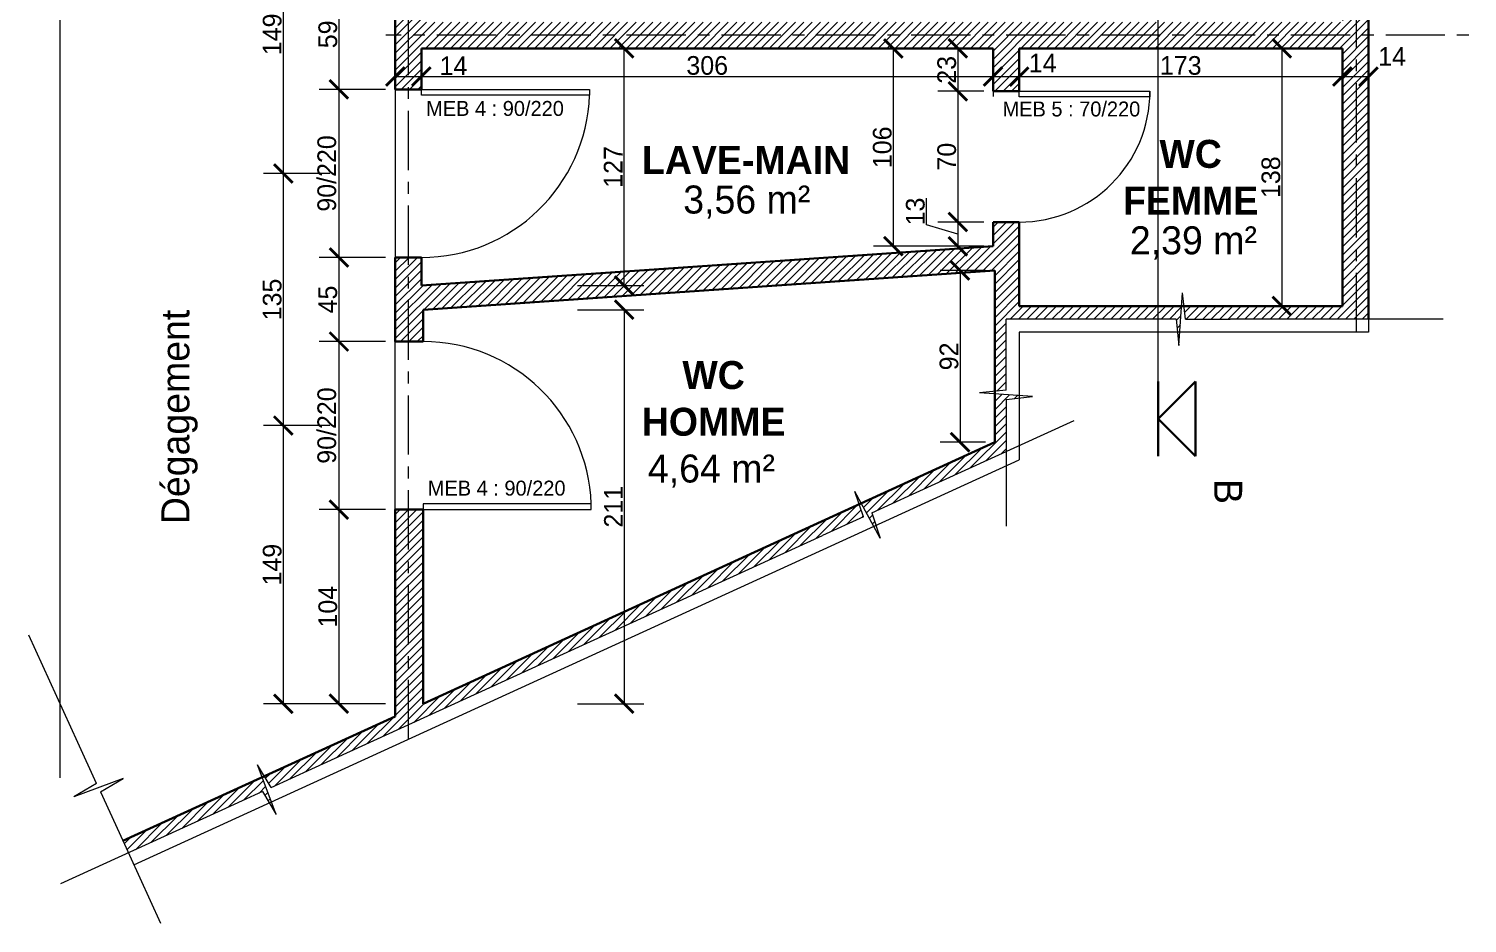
# Model space of a CAD drawing. Header units: centimetres. Extents: x -15293 to 11572, y -4790 to 2619.
# Drawn here: x -1709 to -939, y -4790 to -4311 of the extents above; entities that cross this region are included whole.
import ezdxf

# ---------------------------------------------------------------- set-up
doc = ezdxf.new("R2010")
doc.units = ezdxf.units.CM
doc.linetypes.add('Axe', pattern=[1093.611073, 529.166651, -211.666656, 141.111112, -211.666656])
doc.linetypes.add('CENTER', pattern=[50.8, 31.75, -6.35, 6.35, -6.35])
doc.layers.get('0').update_dxf_attribs({"lineweight": 0})
for name, color, linetype in [('Ligne de Coupe', 4, 'Continuous'), ('TSJ_COTATION', 144, 'Continuous'), ('TSJ_TEXTE', 6, 'Continuous')]:
    doc.layers.add(name, color=color, linetype=linetype)
for name, color, linetype, lineweight, true_color in [('Partie Non étudiée', 7, 'Continuous', 0, 0xa8a8a8), ('TSJ_AXE', 7, 'CENTER', 0, 0xb80000), ('TSJ_HACHURE', 7, 'Axe', 0, 0x969696)]:
    doc.layers.add(name, color=color, linetype=linetype, lineweight=lineweight, true_color=true_color)
for name, color, linetype, lineweight in [('Symbole de rupture', 6, 'Continuous', 0), ('TSJ_MENUISERIE', 150, 'Continuous', 15), ('TSJ_MUR', 1, 'Continuous', 30), ('TSJ_VUE', 5, 'Continuous', 13)]:
    doc.layers.add(name, color=color, linetype=linetype, lineweight=lineweight)
doc.styles.get("Standard").update_dxf_attribs({"font": 'GOTHIC.TTF'})
doc.dimstyles.new('ISO-25', dxfattribs={"dimtxt": 10, "dimasz": 10, "dimexe": 10.625, "dimexo": 5, "dimtad": 1, "dimtxsty": 'Standard', "dimblk": 'ARCHTICK', "dimcen": 8, "dimadec": 0, "dimazin": 0, "dimtfac": 1, "dimtmove": 0, "dimatfit": 3, "dimldrblk": 'ARCHTICK', "dimfxl": 25, "dimfxlon": 1, "dimlwd": 9, "dimlwe": 9, "dimarcsym": 0})

# ---------------------------------------------------------------- blocks, each defined once
blk = doc.blocks.new('Marque de rupture')
at = {"layer": 'Symbole de rupture', "lineweight": 20}
for p, q in [((0, -3.57), (0, 20.43)), ((0, -3.57), (-14.14, -5.07)), ((14.14, -7.07), (-14.14, -5.07)), ((0, -8.57), (14.14, -7.07)), ((0, -8.57), (0, -32.57))]:
    blk.add_line(p, q, dxfattribs=at)
blk = doc.blocks.new('_ArchTick')
at = {"color": 0, "linetype": 'ByBlock', "const_width": 0.15}
blk.add_lwpolyline([(-0.5, -0.5), (0.5, 0.5)], dxfattribs=at)
blk = doc.blocks.new('*D192')
at = {"layer": 'Defpoints', "color": 0, "transparency": 16777216}
for p in [(-1005.84, -4321.22), (-1038.18, -4459.22), (-1005.84, -4459.22)]:
    blk.add_point(p, dxfattribs=at)
at = {"layer": 'TSJ_COTATION', "color": 0, "lineweight": 9, "transparency": 16777216}
for p, q in [((-1013.18, -4321.22), (-1048.8, -4321.22)), ((-1038.18, -4321.22), (-1038.18, -4459.22)), ((-1013.18, -4459.22), (-1048.8, -4459.22))]:
    blk.add_line(p, q, dxfattribs=at)
at = {"layer": 'TSJ_COTATION', "color": 0, "lineweight": 9, "transparency": 16777216, "xscale": 10, "yscale": 10, "zscale": 10}
for p, rotation in [((-1038.18, -4321.22), 90), ((-1038.18, -4459.22), 270)]:
    blk.add_blockref('_ArchTick', p, dxfattribs=dict(at, rotation=rotation))
at = {"layer": 'TSJ_COTATION', "color": 0, "transparency": 16777216, "insert": (-1044.05, -4390.22), "char_height": 10, "attachment_point": 5, "rotation": 90}
blk.add_mtext('138', dxfattribs=at)
blk = doc.blocks.new('*D213')
at = {"layer": 'Defpoints', "color": 0, "transparency": 16777216}
for p in [(-1498.84, -4336.31), (-1512.84, -4343.22), (-1498.84, -4343.22)]:
    blk.add_point(p, dxfattribs=at)
at = {"layer": 'TSJ_COTATION', "color": 0, "lineweight": 9, "transparency": 16777216}
for p, q in [((-1512.84, -4338.22), (-1512.84, -4325.68)), ((-1498.84, -4338.22), (-1498.84, -4325.68)), ((-1512.84, -4336.31), (-1498.84, -4336.31)), ((-1498.84, -4336.31), (-1474.51, -4336.31))]:
    blk.add_line(p, q, dxfattribs=at)
at = {"layer": 'TSJ_COTATION', "color": 0, "lineweight": 9, "transparency": 16777216, "xscale": 10, "yscale": 10, "zscale": 10, "rotation": 180}
blk.add_blockref('_ArchTick', (-1512.84, -4336.31), dxfattribs=at)
at = {"layer": 'TSJ_COTATION', "color": 0, "lineweight": 9, "transparency": 16777216, "xscale": 10, "yscale": 10, "zscale": 10}
blk.add_blockref('_ArchTick', (-1498.84, -4336.31), dxfattribs=at)
at = {"layer": 'TSJ_COTATION', "color": 0, "transparency": 16777216, "insert": (-1481.67, -4330.56), "char_height": 10, "attachment_point": 5}
blk.add_mtext('14', dxfattribs=at)
blk = doc.blocks.new('*D214')
at = {"layer": 'Defpoints', "color": 0, "transparency": 16777216}
for p in [(-1192.84, -4321.22), (-1192.84, -4336.31), (-1498.84, -4343.22)]:
    blk.add_point(p, dxfattribs=at)
at = {"layer": 'TSJ_COTATION', "color": 0, "lineweight": 9, "transparency": 16777216}
for p, q in [((-1498.84, -4338.22), (-1498.84, -4325.68)), ((-1192.84, -4326.22), (-1192.84, -4346.93)), ((-1498.84, -4336.31), (-1192.84, -4336.31))]:
    blk.add_line(p, q, dxfattribs=at)
at = {"layer": 'TSJ_COTATION', "color": 0, "lineweight": 9, "transparency": 16777216, "xscale": 10, "yscale": 10, "zscale": 10, "rotation": 180}
blk.add_blockref('_ArchTick', (-1498.84, -4336.31), dxfattribs=at)
at = {"layer": 'TSJ_COTATION', "color": 0, "lineweight": 9, "transparency": 16777216, "xscale": 10, "yscale": 10, "zscale": 10}
blk.add_blockref('_ArchTick', (-1192.84, -4336.31), dxfattribs=at)
at = {"layer": 'TSJ_COTATION', "color": 0, "transparency": 16777216, "insert": (-1345.84, -4330.43), "char_height": 10, "attachment_point": 5}
blk.add_mtext('306', dxfattribs=at)
blk = doc.blocks.new('*D215')
at = {"layer": 'Defpoints', "color": 0, "transparency": 16777216}
for p in [(-1192.84, -4321.22), (-1178.84, -4336.31), (-1178.84, -4344.22)]:
    blk.add_point(p, dxfattribs=at)
at = {"layer": 'TSJ_COTATION', "color": 0, "lineweight": 9, "transparency": 16777216}
for p, q in [((-1192.84, -4326.22), (-1192.84, -4346.93)), ((-1178.84, -4339.22), (-1178.84, -4325.68)), ((-1192.84, -4336.31), (-1178.84, -4336.31))]:
    blk.add_line(p, q, dxfattribs=at)
at = {"layer": 'TSJ_COTATION', "color": 0, "lineweight": 9, "transparency": 16777216, "xscale": 10, "yscale": 10, "zscale": 10, "rotation": 180}
blk.add_blockref('_ArchTick', (-1192.84, -4336.31), dxfattribs=at)
at = {"layer": 'TSJ_COTATION', "color": 0, "lineweight": 9, "transparency": 16777216, "xscale": 10, "yscale": 10, "zscale": 10}
blk.add_blockref('_ArchTick', (-1178.84, -4336.31), dxfattribs=at)
at = {"layer": 'TSJ_COTATION', "color": 0, "transparency": 16777216, "insert": (-1166.26, -4329.1), "char_height": 10, "attachment_point": 5}
blk.add_mtext('14', dxfattribs=at)
blk = doc.blocks.new('*D216')
at = {"layer": 'Defpoints', "color": 0, "transparency": 16777216}
for p in [(-1005.84, -4321.22), (-1005.84, -4336.31), (-1178.84, -4344.22)]:
    blk.add_point(p, dxfattribs=at)
at = {"layer": 'TSJ_COTATION', "color": 0, "lineweight": 9, "transparency": 16777216}
for p, q in [((-1178.84, -4339.22), (-1178.84, -4325.68)), ((-1005.84, -4326.22), (-1005.84, -4346.93)), ((-1178.84, -4336.31), (-1005.84, -4336.31))]:
    blk.add_line(p, q, dxfattribs=at)
at = {"layer": 'TSJ_COTATION', "color": 0, "lineweight": 9, "transparency": 16777216, "xscale": 10, "yscale": 10, "zscale": 10, "rotation": 180}
blk.add_blockref('_ArchTick', (-1178.84, -4336.31), dxfattribs=at)
at = {"layer": 'TSJ_COTATION', "color": 0, "lineweight": 9, "transparency": 16777216, "xscale": 10, "yscale": 10, "zscale": 10}
blk.add_blockref('_ArchTick', (-1005.84, -4336.31), dxfattribs=at)
at = {"layer": 'TSJ_COTATION', "color": 0, "transparency": 16777216, "insert": (-1092.34, -4330.43), "char_height": 10, "attachment_point": 5}
blk.add_mtext('173', dxfattribs=at)
blk = doc.blocks.new('*D193')
at = {"layer": 'Defpoints', "color": 0, "transparency": 16777216}
for p in [(-1005.84, -4321.22), (-991.84, -4321.22), (-991.84, -4336.31)]:
    blk.add_point(p, dxfattribs=at)
at = {"layer": 'TSJ_COTATION', "color": 0, "lineweight": 9, "transparency": 16777216}
for p, q in [((-1005.84, -4326.22), (-1005.84, -4346.93)), ((-991.84, -4326.22), (-991.84, -4346.93)), ((-1005.84, -4336.31), (-991.84, -4336.31))]:
    blk.add_line(p, q, dxfattribs=at)
at = {"layer": 'TSJ_COTATION', "color": 0, "lineweight": 9, "transparency": 16777216, "xscale": 10, "yscale": 10, "zscale": 10, "rotation": 180}
blk.add_blockref('_ArchTick', (-1005.84, -4336.31), dxfattribs=at)
at = {"layer": 'TSJ_COTATION', "color": 0, "lineweight": 9, "transparency": 16777216, "xscale": 10, "yscale": 10, "zscale": 10}
blk.add_blockref('_ArchTick', (-991.84, -4336.31), dxfattribs=at)
at = {"layer": 'TSJ_COTATION', "color": 0, "transparency": 16777216, "insert": (-979.22, -4325.56), "char_height": 10, "attachment_point": 5}
blk.add_mtext('14', dxfattribs=at)
blk = doc.blocks.new('*D217')
at = {"layer": 'Defpoints', "color": 0, "transparency": 16777216}
for p in [(-1192.84, -4321.22), (-1211.71, -4344.22), (-1192.84, -4344.22)]:
    blk.add_point(p, dxfattribs=at)
at = {"layer": 'TSJ_COTATION', "color": 0, "lineweight": 9, "transparency": 16777216}
for p, q in [((-1197.84, -4321.22), (-1222.33, -4321.22)), ((-1211.71, -4321.22), (-1211.71, -4344.22)), ((-1197.84, -4344.22), (-1222.33, -4344.22))]:
    blk.add_line(p, q, dxfattribs=at)
at = {"layer": 'TSJ_COTATION', "color": 0, "lineweight": 9, "transparency": 16777216, "xscale": 10, "yscale": 10, "zscale": 10}
for p, rotation in [((-1211.71, -4321.22), 90), ((-1211.71, -4344.22), 270)]:
    blk.add_blockref('_ArchTick', p, dxfattribs=dict(at, rotation=rotation))
at = {"layer": 'TSJ_COTATION', "color": 0, "transparency": 16777216, "insert": (-1217.59, -4332.72), "char_height": 10, "attachment_point": 5, "rotation": 90}
blk.add_mtext('23', dxfattribs=at)
blk = doc.blocks.new('*D210')
at = {"layer": 'Defpoints', "color": 0, "transparency": 16777216}
for p in [(-1192.84, -4344.22), (-1211.71, -4414.22), (-1192.84, -4414.22)]:
    blk.add_point(p, dxfattribs=at)
at = {"layer": 'TSJ_COTATION', "color": 0, "lineweight": 9, "transparency": 16777216}
for p, q in [((-1197.84, -4344.22), (-1222.33, -4344.22)), ((-1211.71, -4344.22), (-1211.71, -4414.22)), ((-1197.84, -4414.22), (-1222.33, -4414.22))]:
    blk.add_line(p, q, dxfattribs=at)
at = {"layer": 'TSJ_COTATION', "color": 0, "lineweight": 9, "transparency": 16777216, "xscale": 10, "yscale": 10, "zscale": 10}
for p, rotation in [((-1211.71, -4344.22), 90), ((-1211.71, -4414.22), 270)]:
    blk.add_blockref('_ArchTick', p, dxfattribs=dict(at, rotation=rotation))
at = {"layer": 'TSJ_COTATION', "color": 0, "transparency": 16777216, "insert": (-1217.59, -4379.22), "char_height": 10, "attachment_point": 5, "rotation": 90}
blk.add_mtext('70', dxfattribs=at)
blk = doc.blocks.new('*D211')
at = {"layer": 'Defpoints', "color": 0, "transparency": 16777216}
for p in [(-1192.84, -4414.22), (-1211.71, -4427.22), (-1192.84, -4427.22)]:
    blk.add_point(p, dxfattribs=at)
at = {"layer": 'TSJ_COTATION', "color": 0, "lineweight": 9, "transparency": 16777216}
for p, q in [((-1228.52, -4415.68), (-1228.52, -4401.51)), ((-1211.71, -4420.72), (-1228.52, -4415.68)), ((-1197.84, -4414.22), (-1222.33, -4414.22)), ((-1211.71, -4414.22), (-1211.71, -4427.22)), ((-1197.84, -4427.22), (-1222.33, -4427.22))]:
    blk.add_line(p, q, dxfattribs=at)
at = {"layer": 'TSJ_COTATION', "color": 0, "lineweight": 9, "transparency": 16777216, "xscale": 10, "yscale": 10, "zscale": 10}
for p, rotation in [((-1211.71, -4414.22), 90), ((-1211.71, -4427.22), 270)]:
    blk.add_blockref('_ArchTick', p, dxfattribs=dict(at, rotation=rotation))
at = {"layer": 'TSJ_COTATION', "color": 0, "transparency": 16777216, "insert": (-1234.4, -4408.59), "char_height": 10, "attachment_point": 5, "rotation": 90}
blk.add_mtext('13', dxfattribs=at)
blk = doc.blocks.new('*D212')
at = {"layer": 'Defpoints', "color": 0, "transparency": 16777216}
for p in [(-1191.95, -4440.19), (-1210.5, -4532.19), (-1191.95, -4532.19)]:
    blk.add_point(p, dxfattribs=at)
at = {"layer": 'TSJ_COTATION', "color": 0, "lineweight": 9, "transparency": 16777216}
for p, q in [((-1196.95, -4440.19), (-1221.12, -4440.19)), ((-1210.5, -4440.19), (-1210.5, -4532.19)), ((-1196.95, -4532.19), (-1221.12, -4532.19))]:
    blk.add_line(p, q, dxfattribs=at)
at = {"layer": 'TSJ_COTATION', "color": 0, "lineweight": 9, "transparency": 16777216, "xscale": 10, "yscale": 10, "zscale": 10}
for p, rotation in [((-1210.5, -4440.19), 90), ((-1210.5, -4532.19), 270)]:
    blk.add_blockref('_ArchTick', p, dxfattribs=dict(at, rotation=rotation))
at = {"layer": 'TSJ_COTATION', "color": 0, "transparency": 16777216, "insert": (-1216.37, -4486.19), "char_height": 10, "attachment_point": 5, "rotation": 90}
blk.add_mtext('92', dxfattribs=at)
blk = doc.blocks.new('*D203')
at = {"layer": 'Defpoints', "color": 0, "transparency": 16777216}
for p in [(-1512.84, -4239.22), (-1572.81, -4388.22), (-1512.84, -4388.22)]:
    blk.add_point(p, dxfattribs=at)
at = {"layer": 'TSJ_COTATION', "color": 0, "lineweight": 9, "transparency": 16777216}
for p, q in [((-1547.81, -4239.22), (-1583.44, -4239.22)), ((-1572.81, -4239.22), (-1572.81, -4388.22)), ((-1547.81, -4388.22), (-1583.44, -4388.22))]:
    blk.add_line(p, q, dxfattribs=at)
at = {"layer": 'TSJ_COTATION', "color": 0, "lineweight": 9, "transparency": 16777216, "xscale": 10, "yscale": 10, "zscale": 10}
for p, rotation in [((-1572.81, -4239.22), 90), ((-1572.81, -4388.22), 270)]:
    blk.add_blockref('_ArchTick', p, dxfattribs=dict(at, rotation=rotation))
at = {"layer": 'TSJ_COTATION', "color": 0, "transparency": 16777216, "insert": (-1578.69, -4313.72), "char_height": 10, "attachment_point": 5, "rotation": 90}
blk.add_mtext('149', dxfattribs=at)
blk = doc.blocks.new('*D204')
at = {"layer": 'Defpoints', "color": 0, "transparency": 16777216}
for p in [(-1512.84, -4388.22), (-1572.81, -4523.22), (-1512.84, -4523.22)]:
    blk.add_point(p, dxfattribs=at)
at = {"layer": 'TSJ_COTATION', "color": 0, "lineweight": 9, "transparency": 16777216}
for p, q in [((-1547.81, -4388.22), (-1583.44, -4388.22)), ((-1572.81, -4388.22), (-1572.81, -4523.22)), ((-1547.81, -4523.22), (-1583.44, -4523.22))]:
    blk.add_line(p, q, dxfattribs=at)
at = {"layer": 'TSJ_COTATION', "color": 0, "lineweight": 9, "transparency": 16777216, "xscale": 10, "yscale": 10, "zscale": 10}
for p, rotation in [((-1572.81, -4388.22), 90), ((-1572.81, -4523.22), 270)]:
    blk.add_blockref('_ArchTick', p, dxfattribs=dict(at, rotation=rotation))
at = {"layer": 'TSJ_COTATION', "color": 0, "transparency": 16777216, "insert": (-1578.69, -4455.72), "char_height": 10, "attachment_point": 5, "rotation": 90}
blk.add_mtext('135', dxfattribs=at)
blk = doc.blocks.new('*D205')
at = {"layer": 'Defpoints', "color": 0, "transparency": 16777216}
for p in [(-1512.84, -4523.22), (-1572.81, -4672.22), (-1512.84, -4672.22)]:
    blk.add_point(p, dxfattribs=at)
at = {"layer": 'TSJ_COTATION', "color": 0, "lineweight": 9, "transparency": 16777216}
for p, q in [((-1547.81, -4523.22), (-1583.44, -4523.22)), ((-1572.81, -4523.22), (-1572.81, -4672.22)), ((-1547.81, -4672.22), (-1583.44, -4672.22))]:
    blk.add_line(p, q, dxfattribs=at)
at = {"layer": 'TSJ_COTATION', "color": 0, "lineweight": 9, "transparency": 16777216, "xscale": 10, "yscale": 10, "zscale": 10}
for p, rotation in [((-1572.81, -4523.22), 90), ((-1572.81, -4672.22), 270)]:
    blk.add_blockref('_ArchTick', p, dxfattribs=dict(at, rotation=rotation))
at = {"layer": 'TSJ_COTATION', "color": 0, "transparency": 16777216, "insert": (-1578.69, -4597.72), "char_height": 10, "attachment_point": 5, "rotation": 90}
blk.add_mtext('149', dxfattribs=at)
blk = doc.blocks.new('*D208')
at = {"layer": 'Defpoints', "color": 0, "transparency": 16777216}
for p in [(-1512.84, -4284.22), (-1543.03, -4343.22), (-1512.84, -4343.22)]:
    blk.add_point(p, dxfattribs=at)
at = {"layer": 'TSJ_COTATION', "color": 0, "lineweight": 9, "transparency": 16777216}
for p, q in [((-1518.03, -4284.22), (-1553.66, -4284.22)), ((-1543.03, -4284.22), (-1543.03, -4343.22)), ((-1518.03, -4343.22), (-1553.66, -4343.22))]:
    blk.add_line(p, q, dxfattribs=at)
at = {"layer": 'TSJ_COTATION', "color": 0, "lineweight": 9, "transparency": 16777216, "xscale": 10, "yscale": 10, "zscale": 10}
for p, rotation in [((-1543.03, -4284.22), 90), ((-1543.03, -4343.22), 270)]:
    blk.add_blockref('_ArchTick', p, dxfattribs=dict(at, rotation=rotation))
at = {"layer": 'TSJ_COTATION', "color": 0, "transparency": 16777216, "insert": (-1548.91, -4313.72), "char_height": 10, "attachment_point": 5, "rotation": 90}
blk.add_mtext('59', dxfattribs=at)
blk = doc.blocks.new('*D209')
at = {"layer": 'Defpoints', "color": 0, "transparency": 16777216}
for p in [(-1512.84, -4343.22), (-1543.03, -4433.22), (-1512.84, -4433.22)]:
    blk.add_point(p, dxfattribs=at)
at = {"layer": 'TSJ_COTATION', "color": 0, "lineweight": 9, "transparency": 16777216}
for p, q in [((-1518.03, -4343.22), (-1553.66, -4343.22)), ((-1543.03, -4343.22), (-1543.03, -4433.22)), ((-1518.03, -4433.22), (-1553.66, -4433.22))]:
    blk.add_line(p, q, dxfattribs=at)
at = {"layer": 'TSJ_COTATION', "color": 0, "lineweight": 9, "transparency": 16777216, "xscale": 10, "yscale": 10, "zscale": 10}
for p, rotation in [((-1543.03, -4343.22), 90), ((-1543.03, -4433.22), 270)]:
    blk.add_blockref('_ArchTick', p, dxfattribs=dict(at, rotation=rotation))
at = {"layer": 'TSJ_COTATION', "color": 0, "transparency": 16777216, "insert": (-1549.46, -4388.22), "char_height": 10, "attachment_point": 5, "rotation": 90}
blk.add_mtext('90/220', dxfattribs=at)
blk = doc.blocks.new('*D218')
at = {"layer": 'Defpoints', "color": 0, "transparency": 16777216}
for p in [(-1512.84, -4478.22), (-1543.03, -4568.22), (-1512.84, -4568.22)]:
    blk.add_point(p, dxfattribs=at)
at = {"layer": 'TSJ_COTATION', "color": 0, "lineweight": 9, "transparency": 16777216}
for p, q in [((-1518.03, -4478.22), (-1553.66, -4478.22)), ((-1543.03, -4478.22), (-1543.03, -4568.22)), ((-1518.03, -4568.22), (-1553.66, -4568.22))]:
    blk.add_line(p, q, dxfattribs=at)
at = {"layer": 'TSJ_COTATION', "color": 0, "lineweight": 9, "transparency": 16777216, "xscale": 10, "yscale": 10, "zscale": 10}
for p, rotation in [((-1543.03, -4478.22), 90), ((-1543.03, -4568.22), 270)]:
    blk.add_blockref('_ArchTick', p, dxfattribs=dict(at, rotation=rotation))
at = {"layer": 'TSJ_COTATION', "color": 0, "transparency": 16777216, "insert": (-1549.46, -4523.22), "char_height": 10, "attachment_point": 5, "rotation": 90}
blk.add_mtext('90/220', dxfattribs=at)
blk = doc.blocks.new('*D194')
at = {"layer": 'Defpoints', "color": 0, "transparency": 16777216}
for p in [(-1512.84, -4568.22), (-1543.03, -4672.22), (-1512.81, -4672.22)]:
    blk.add_point(p, dxfattribs=at)
at = {"layer": 'TSJ_COTATION', "color": 0, "lineweight": 9, "transparency": 16777216}
for p, q in [((-1518.03, -4568.22), (-1553.66, -4568.22)), ((-1543.03, -4568.22), (-1543.03, -4672.22)), ((-1518.03, -4672.22), (-1553.66, -4672.22))]:
    blk.add_line(p, q, dxfattribs=at)
at = {"layer": 'TSJ_COTATION', "color": 0, "lineweight": 9, "transparency": 16777216, "xscale": 10, "yscale": 10, "zscale": 10}
for p, rotation in [((-1543.03, -4568.22), 90), ((-1543.03, -4672.22), 270)]:
    blk.add_blockref('_ArchTick', p, dxfattribs=dict(at, rotation=rotation))
at = {"layer": 'TSJ_COTATION', "color": 0, "transparency": 16777216, "insert": (-1548.91, -4620.22), "char_height": 10, "attachment_point": 5, "rotation": 90}
blk.add_mtext('104', dxfattribs=at)
blk = doc.blocks.new('*D221')
at = {"layer": 'Defpoints', "color": 0, "transparency": 16777216}
for p in [(-1512.84, -4433.22), (-1543.03, -4478.22), (-1512.84, -4478.22)]:
    blk.add_point(p, dxfattribs=at)
at = {"layer": 'TSJ_COTATION', "color": 0, "lineweight": 9, "transparency": 16777216}
for p, q in [((-1518.03, -4433.22), (-1553.66, -4433.22)), ((-1543.03, -4433.22), (-1543.03, -4478.22)), ((-1518.03, -4478.22), (-1553.66, -4478.22))]:
    blk.add_line(p, q, dxfattribs=at)
at = {"layer": 'TSJ_COTATION', "color": 0, "lineweight": 9, "transparency": 16777216, "xscale": 10, "yscale": 10, "zscale": 10}
for p, rotation in [((-1543.03, -4433.22), 90), ((-1543.03, -4478.22), 270)]:
    blk.add_blockref('_ArchTick', p, dxfattribs=dict(at, rotation=rotation))
at = {"layer": 'TSJ_COTATION', "color": 0, "transparency": 16777216, "insert": (-1548.91, -4455.72), "char_height": 10, "attachment_point": 5, "rotation": 90}
blk.add_mtext('45', dxfattribs=at)
blk = doc.blocks.new('*D329')
at = {"layer": 'Defpoints', "color": 0, "transparency": 16777216}
for p in [(-1497.95, -4461.19), (-1497.95, -4672.19), (-1390.31, -4672.19)]:
    blk.add_point(p, dxfattribs=at)
at = {"layer": 'TSJ_COTATION', "color": 0, "lineweight": 9, "transparency": 16777216}
for p, q in [((-1415.31, -4461.19), (-1379.69, -4461.19)), ((-1390.31, -4461.19), (-1390.31, -4672.19)), ((-1415.31, -4672.19), (-1379.69, -4672.19))]:
    blk.add_line(p, q, dxfattribs=at)
at = {"layer": 'TSJ_COTATION', "color": 0, "lineweight": 9, "transparency": 16777216, "xscale": 10, "yscale": 10, "zscale": 10}
for p, rotation in [((-1390.31, -4461.19), 90), ((-1390.31, -4672.19), 270)]:
    blk.add_blockref('_ArchTick', p, dxfattribs=dict(at, rotation=rotation))
at = {"layer": 'TSJ_COTATION', "color": 0, "transparency": 16777216, "insert": (-1396.06, -4566.69), "char_height": 10, "attachment_point": 5, "rotation": 90}
blk.add_mtext('211', dxfattribs=at)
blk = doc.blocks.new('*D330')
at = {"layer": 'Defpoints', "color": 0, "transparency": 16777216}
for p in [(-1192.84, -4321.22), (-1246.21, -4427.22), (-1192.84, -4427.22)]:
    blk.add_point(p, dxfattribs=at)
at = {"layer": 'TSJ_COTATION', "color": 0, "lineweight": 9, "transparency": 16777216}
for p, q in [((-1221.21, -4321.22), (-1256.84, -4321.22)), ((-1246.21, -4321.22), (-1246.21, -4427.22)), ((-1221.21, -4427.22), (-1256.84, -4427.22))]:
    blk.add_line(p, q, dxfattribs=at)
at = {"layer": 'TSJ_COTATION', "color": 0, "lineweight": 9, "transparency": 16777216, "xscale": 10, "yscale": 10, "zscale": 10}
for p, rotation in [((-1246.21, -4321.22), 90), ((-1246.21, -4427.22), 270)]:
    blk.add_blockref('_ArchTick', p, dxfattribs=dict(at, rotation=rotation))
at = {"layer": 'TSJ_COTATION', "color": 0, "transparency": 16777216, "insert": (-1252.09, -4374.22), "char_height": 10, "attachment_point": 5, "rotation": 90}
blk.add_mtext('106', dxfattribs=at)
blk = doc.blocks.new('*D331')
at = {"layer": 'Defpoints', "color": 0, "transparency": 16777216}
for p in [(-1498.84, -4321.22), (-1390.31, -4321.22), (-1498.84, -4448.22)]:
    blk.add_point(p, dxfattribs=at)
at = {"layer": 'TSJ_COTATION', "color": 0, "lineweight": 9, "transparency": 16777216}
for p, q in [((-1415.31, -4321.22), (-1379.69, -4321.22)), ((-1390.31, -4448.22), (-1390.31, -4321.22)), ((-1415.31, -4448.22), (-1379.69, -4448.22))]:
    blk.add_line(p, q, dxfattribs=at)
at = {"layer": 'TSJ_COTATION', "color": 0, "lineweight": 9, "transparency": 16777216, "xscale": 10, "yscale": 10, "zscale": 10}
for p, rotation in [((-1390.31, -4321.22), 90), ((-1390.31, -4448.22), 270)]:
    blk.add_blockref('_ArchTick', p, dxfattribs=dict(at, rotation=rotation))
at = {"layer": 'TSJ_COTATION', "color": 0, "transparency": 16777216, "insert": (-1396.19, -4384.72), "char_height": 10, "attachment_point": 5, "rotation": 90}
blk.add_mtext('127', dxfattribs=at)
blk = doc.blocks.new('*D458')
at = {"layer": 'Defpoints', "color": 0, "transparency": 16777216}
for p in [(-999.84, -3787.22), (-951.84, -4466.22), (-598.24, -4466.22)]:
    blk.add_point(p, dxfattribs=at)
at = {"layer": 'TSJ_COTATION', "color": 0, "lineweight": 9, "transparency": 16777216}
for p, q in [((-623.24, -3787.22), (-587.62, -3787.22)), ((-598.24, -3787.22), (-598.24, -4466.22)), ((-623.24, -4466.22), (-587.62, -4466.22))]:
    blk.add_line(p, q, dxfattribs=at)
at = {"layer": 'TSJ_COTATION', "color": 0, "lineweight": 9, "transparency": 16777216, "xscale": 10, "yscale": 10, "zscale": 10}
for p, rotation in [((-598.24, -3787.22), 90), ((-598.24, -4466.22), 270)]:
    blk.add_blockref('_ArchTick', p, dxfattribs=dict(at, rotation=rotation))
at = {"layer": 'TSJ_COTATION', "color": 0, "transparency": 16777216, "insert": (-604.12, -4126.72), "char_height": 10, "attachment_point": 5, "rotation": 90}
blk.add_mtext('679', dxfattribs=at)
blk = doc.blocks.new('*D469')
at = {"layer": 'Defpoints', "color": 0, "transparency": 16777216}
for p in [(-991.84, -3854.22), (-951.84, -4466.22), (-628.24, -4466.22)]:
    blk.add_point(p, dxfattribs=at)
at = {"layer": 'TSJ_COTATION', "color": 0, "lineweight": 9, "transparency": 16777216}
for p, q in [((-653.24, -3854.22), (-617.62, -3854.22)), ((-628.24, -3854.22), (-628.24, -4466.22)), ((-653.24, -4466.22), (-617.62, -4466.22))]:
    blk.add_line(p, q, dxfattribs=at)
at = {"layer": 'TSJ_COTATION', "color": 0, "lineweight": 9, "transparency": 16777216, "xscale": 10, "yscale": 10, "zscale": 10}
for p, rotation in [((-628.24, -3854.22), 90), ((-628.24, -4466.22), 270)]:
    blk.add_blockref('_ArchTick', p, dxfattribs=dict(at, rotation=rotation))
at = {"layer": 'TSJ_COTATION', "color": 0, "transparency": 16777216, "insert": (-634.12, -4160.22), "char_height": 10, "attachment_point": 5, "rotation": 90}
blk.add_mtext('612', dxfattribs=at)

msp = doc.modelspace()

# ---------------------------------------------------------------- hatches: boundary and pattern name
at = {"layer": 'TSJ_HACHURE', "lineweight": 0, "true_color": 0xc7c8ca}
h = msp.add_hatch(dxfattribs=at)
h.set_pattern_fill('ANSI31', color=9)
h.set_pattern_definition([(45, (0, -3179.2108), (-2.245064, 2.245064), [])])
h.paths.add_polyline_path([(-1512.837, -2534.222), (-1512.837, -2682.722), (-1498.837, -2682.722), (-1498.837, -2548.222), (-991.837, -2548.222), (-991.837, -2534.222), (-1469.837, -2534.222), (-1469.837, -2509.222), (-1473.405, -2509.222), (-1474.905, -2495.08), (-1476.905, -2523.364), (-1478.405, -2509.222), (-1483.837, -2509.222), (-1483.837, -2534.222)])
h.paths.add_polyline_path([(-1512.837, -2709.222), (-1512.837, -2795.222), (-1498.837, -2795.222), (-1498.837, -2709.222)])
h.paths.add_polyline_path([(-1498.837, -2889.222), (-1512.837, -2889.222), (-1512.837, -3174.222), (-1498.837, -3174.222), (-1498.837, -3001.222), (-991.837, -3001.222), (-991.837, -2987.222), (-1498.837, -2987.222)])
h.paths.add_polyline_path([(-1004.837, -3135.222), (-1004.837, -3284.222), (-1498.837, -3284.222), (-1498.837, -3264.222), (-1512.837, -3264.222), (-1512.837, -3742.222), (-1498.837, -3742.222), (-1498.837, -3580.222), (-1004.837, -3580.222), (-1004.837, -3721.222), (-991.837, -3721.222), (-991.837, -3482.222), (-1004.837, -3482.222), (-1004.837, -3566.222), (-1498.837, -3566.222), (-1498.837, -3298.222), (-1004.837, -3298.222), (-1004.837, -3382.222), (-991.837, -3382.222), (-991.837, -3135.222)])
h.paths.add_polyline_path([(-1579.143, -4724.736), (-1584.068, -4711.593), (-1658.627, -4745.705), (-1655.714, -4752.07), (-1583.879, -4719.204), (-1580.291, -4725.261)])
h.paths.add_polyline_path([(-1262.263, -4572.06), (-1264.5, -4565.386), (-1497.947, -4672.191), (-1497.947, -4568.222), (-1512.837, -4568.222), (-1512.837, -4679.004), (-1582.92, -4711.068), (-1579.332, -4717.124)])
h.paths.add_polyline_path([(-1178.837, -4507.218), (-1191.947, -4506.291), (-1191.947, -4532.191), (-1263.352, -4564.86), (-1256.627, -4577.179), (-1255.479, -4576.654), (-1257.716, -4569.98), (-1185.878, -4537.112), (-1185.878, -4509.219), (-1178.837, -4508.472)])
h.paths.add_polyline_path([(-1092.832, -4473.222), (-1091.842, -4459.222), (-1178.837, -4459.222), (-1178.837, -4414.222), (-1192.837, -4414.222), (-1192.837, -4427.222), (-1498.837, -4448.222), (-1498.837, -4433.222), (-1512.837, -4433.222), (-1512.837, -4478.222), (-1497.947, -4478.222), (-1497.947, -4461.191), (-1191.947, -4440.191), (-1191.947, -4504.863), (-1185.882, -4504.22), (-1185.837, -4466.222), (-1094.837, -4466.222), (-1094.095, -4473.222)])
h.paths.add_polyline_path([(-1090.58, -4459.222), (-1089.837, -4466.222), (-991.837, -4466.222), (-991.837, -3854.222), (-1498.837, -3854.222), (-1498.837, -3836.222), (-1512.837, -3836.222), (-1512.837, -4194.222), (-1498.837, -4194.222), (-1498.837, -3868.222), (-1005.837, -3868.222), (-1005.837, -4307.222), (-1498.837, -4307.222), (-1498.837, -4284.222), (-1512.837, -4284.222), (-1512.837, -4343.222), (-1498.837, -4343.222), (-1498.837, -4321.222), (-1192.837, -4321.222), (-1192.837, -4344.222), (-1178.837, -4344.222), (-1178.837, -4321.222), (-1005.837, -4321.222), (-1005.837, -4459.222)])

# ---------------------------------------------------------------- linework, layer by layer
at = {"layer": 'Ligne de Coupe', "lineweight": 0}
msp.add_line((-1104.441, -4499.627), (-1104.441, -2415.222), dxfattribs=at)
at = {"layer": 'Ligne de Coupe', "lineweight": 30}
for p, q in [((-1084.441, -4499.627), (-1104.441, -4519.627)), ((-1104.441, -4539.627), (-1104.441, -4499.627)), ((-1084.441, -4539.627), (-1084.441, -4499.627)), ((-1084.441, -4539.627), (-1104.441, -4519.627))]:
    msp.add_line(p, q, dxfattribs=at)
at = {"layer": 'Partie Non étudiée'}
for p, q in [((-991.837, -4466.222), (-991.837, -4473.222)), ((-991.837, -4473.222), (-1178.837, -4473.222)), ((-1178.837, -4473.222), (-1178.837, -4541.589)), ((-1652.8, -4758.435), (-1178.837, -4541.589))]:
    msp.add_line(p, q, dxfattribs=at)
at = {"layer": 'Symbole de rupture', "lineweight": 0}
for p, q in [((-1692.405, -4119.519), (-1692.405, -4711.816)), ((-1185.882, -4480.22), (-1185.882, -4466.222)), ((-1118.837, -4466.222), (-1185.837, -4466.222)), ((-951.837, -4466.222), (-1065.837, -4466.222)), ((-1235.892, -4559.995), (-1149.463, -4520.452)), ((-1185.882, -4533.22), (-1185.837, -4577.094)), ((-1557.508, -4707.139), (-1284.087, -4582.045)), ((-1682.711, -4693.022), (-1709.035, -4635.437)), ((-1605.703, -4729.189), (-1692.075, -4768.706)), ((-1660.676, -4741.224), (-1638.493, -4789.749))]:
    msp.add_line(p, q, dxfattribs=at)
at = {"layer": 'TSJ_AXE'}
for p, q in [((-1505.837, -4691.197), (-1505.837, -2285.003)), ((-998.337, -4473.222), (-998.337, -2285.003)), ((-493.693, -4314.222), (-1517.84, -4314.222))]:
    msp.add_line(p, q, dxfattribs=at)
at = {"layer": 'TSJ_MENUISERIE', "lineweight": 20}
for points in [[(-1498.837, -4343.222), (-1408.837, -4343.222), (-1408.837, -4346.222), (-1498.837, -4346.222)], [(-1497.947, -4568.222), (-1407.947, -4568.222), (-1407.947, -4565.222), (-1497.947, -4565.222)]]:
    msp.add_lwpolyline(points, close=True, dxfattribs=at)
at = {"layer": 'TSJ_MENUISERIE'}
msp.add_lwpolyline([(-1178.837, -4344.222), (-1108.837, -4344.222), (-1108.837, -4347.222), (-1178.837, -4347.222)], close=True, dxfattribs=at)
at = {"layer": 'TSJ_MENUISERIE', "lineweight": 5}
for centre, start, end in [((-1498.875, -4343.131), 270.023842, 358.034114), ((-1497.985, -4568.312), 1.965886, 89.976158)]:
    msp.add_arc(centre, 90.091, start, end, dxfattribs=at)
at = {"layer": 'TSJ_MENUISERIE'}
msp.add_arc((-1178.837, -4344.222), 70, 270, 0, dxfattribs=at)
at = {"layer": 'TSJ_MUR'}
for p, q in [((-991.837, -3854.222), (-991.837, -4466.222)), ((-1192.837, -4321.222), (-1498.837, -4321.222)), ((-1498.837, -4321.222), (-1498.837, -4343.222)), ((-1192.837, -4321.222), (-1192.837, -4344.222)), ((-1178.837, -4321.222), (-1178.837, -4344.222)), ((-1005.837, -4321.222), (-1178.837, -4321.222)), ((-1005.837, -4321.222), (-1005.837, -4459.222)), ((-1498.837, -4343.222), (-1512.837, -4343.222)), ((-1192.837, -4344.222), (-1178.837, -4344.222)), ((-1192.837, -4414.222), (-1192.837, -4427.222)), ((-1192.837, -4414.222), (-1178.837, -4414.222)), ((-1178.837, -4414.222), (-1178.837, -4459.222)), ((-1192.837, -4427.222), (-1498.837, -4448.222)), ((-1498.837, -4433.222), (-1512.837, -4433.222)), ((-1512.837, -4433.222), (-1512.837, -4478.222)), ((-1498.837, -4433.222), (-1498.837, -4448.222)), ((-1191.947, -4440.191), (-1497.947, -4461.191)), ((-1191.947, -4440.191), (-1191.947, -4532.191)), ((-1497.947, -4461.191), (-1497.947, -4478.222)), ((-1005.837, -4459.222), (-1178.837, -4459.222)), ((-1497.947, -4478.222), (-1512.837, -4478.222)), ((-1497.947, -4672.191), (-1191.947, -4532.191)), ((-1512.837, -4568.222), (-1512.837, -4679.004)), ((-1497.947, -4568.222), (-1512.837, -4568.222)), ((-1497.947, -4568.222), (-1497.947, -4672.191)), ((-1658.627, -4745.705), (-1512.837, -4679.004))]:
    msp.add_line(p, q, dxfattribs=at)
msp.add_lwpolyline([(-1512.837, -4343.222), (-1512.837, -4284.222)], dxfattribs=at)
at = {"layer": 'TSJ_VUE', "lineweight": 9}
for p, q in [((-1512.837, -4343.222), (-1512.837, -4433.222)), ((-1512.837, -4568.222), (-1512.837, -4478.222))]:
    msp.add_line(p, q, dxfattribs=at)

# ---------------------------------------------------------------- block references
for p, rotation in [((-1086.269, -4466.222), 270), ((-1674.216, -4711.604), 24.56700164912743), ((-1576.088, -4715.64), 294.5848688581123)]:
    msp.add_blockref('Marque de rupture', p, dxfattribs=dict(rotation=rotation))
msp.add_blockref('Marque de rupture', (-1185.882, -4500.652))
at = {"xscale": -1, "rotation": 114.5848688581126}
msp.add_blockref('Marque de rupture', (-1265.507, -4573.544), dxfattribs=at)

# ---------------------------------------------------------------- texts
at = {"layer": 'Ligne de Coupe', "insert": (-1059.451, -4565.226), "char_height": 15, "attachment_point": 3, "rotation": 270}
msp.add_mtext_dynamic_manual_height_columns('B', width=37.39883, gutter_width=12.5, heights=[0], dxfattribs=at)
at = {"layer": 'TSJ_TEXTE'}
for s, width, heights, insert, char_height, attachment_point in [('MEB 4 : 90/220 ', 106.9004, [0], (-1496.318, -4357.505), 8, 7), ('MEB 5 : 70/220 ', 106.9004, [0], (-1187.749, -4357.804), 8, 7), ('{\\fCentury Gothic|b1|i0|c0|p34;LAVE-MAIN}', 357.33725, [53.824], (-1325.045, -4380.988), 15, 5), ('{\\fCentury Gothic|b1|i0|c0|p34;WC^JFEMME}', 357.33725, [53.824], (-1087.035, -4390.232), 15, 5), ('3,56 m²', 210.39385, [2.167], (-1324.675, -4403.568), 15, 5), ('2,39 m²', 210.39385, [2.167], (-1085.568, -4425.413), 15, 5), ('{\\fCentury Gothic|b1|i0|c0|p34;WC\\PHOMME}', 357.33725, [48.547], (-1342.422, -4508.786), 15, 5), ('4,64 m²', 210.39385, [2.167], (-1343.594, -4547.626), 15, 5), ('MEB 4 : 90/220 ', 106.9004, [0], (-1495.428, -4552.734), 8, 1)]:
    msp.add_mtext_dynamic_manual_height_columns(s, width=width, gutter_width=12.5, heights=heights, dxfattribs=dict(at, insert=insert, char_height=char_height, attachment_point=attachment_point))
at = {"layer": 'TSJ_TEXTE', "insert": (-1628.311, -4518.6), "char_height": 15, "attachment_point": 5, "rotation": 90}
msp.add_mtext_dynamic_manual_height_columns('Dégagement', width=479.47189, gutter_width=12.5, heights=[2.167], dxfattribs=at)

# ---------------------------------------------------------------- dimensions: what is measured, and where the dimension line sits
at = {"layer": 'TSJ_COTATION'}
for base, p1, p2, angle, picture, middle in [((-598.243, -4466.222), (-999.837, -3787.222), (-951.837, -4466.222), 90, '*D458', (-604.12, -4126.722)), ((-628.243, -4466.222), (-991.837, -3854.222), (-951.837, -4466.222), 90, '*D469', (-634.12, -4160.222)), ((-1572.813, -4388.222), (-1512.837, -4239.222), (-1512.837, -4388.222), 270, '*D203', (-1578.689, -4313.722)), ((-1543.034, -4343.222), (-1512.837, -4284.222), (-1512.837, -4343.222), 90, '*D208', (-1548.911, -4313.722)), ((-1211.71, -4344.222), (-1192.837, -4321.222), (-1192.837, -4344.222), 90, '*D217', (-1217.586, -4332.722)), ((-1038.176, -4459.222), (-1005.837, -4321.222), (-1005.837, -4459.222), 90, '*D192', (-1044.052, -4390.222)), ((-1211.71, -4414.222), (-1192.837, -4344.222), (-1192.837, -4414.222), 90, '*D210', (-1217.586, -4379.222)), ((-1572.813, -4523.222), (-1512.837, -4388.222), (-1512.837, -4523.222), 270, '*D204', (-1578.689, -4455.722)), ((-1211.71, -4427.222), (-1192.837, -4414.222), (-1192.837, -4427.222), 90, '*D211', (-1234.4, -4415.053)), ((-1543.034, -4478.222), (-1512.837, -4433.222), (-1512.837, -4478.222), 90, '*D221', (-1548.911, -4455.722)), ((-1210.498, -4532.191), (-1191.947, -4440.191), (-1191.947, -4532.191), 90, '*D212', (-1216.374, -4486.191)), ((-1572.813, -4672.222), (-1512.837, -4523.222), (-1512.837, -4672.222), 270, '*D205', (-1578.689, -4597.722)), ((-1543.034, -4672.222), (-1512.837, -4568.222), (-1512.81, -4672.222), 90, '*D194', (-1548.911, -4620.222))]:
    dim = msp.add_linear_dim(base=base, p1=p1, p2=p2, angle=angle, dimstyle='ISO-25', override={"dimtmove": 1}, dxfattribs=at)
    dim.commit()
    dim.dimension.update_dxf_attribs({"geometry": picture, "text_midpoint": middle})
for base, p1, p2, picture, middle in [((-1390.311, -4321.222), (-1498.837, -4448.222), (-1498.837, -4321.222), '*D331', (-1396.188, -4384.722)), ((-1246.215, -4427.222), (-1192.837, -4321.222), (-1192.837, -4427.222), '*D330', (-1252.091, -4374.222)), ((-1390.311, -4672.191), (-1497.947, -4461.191), (-1497.947, -4672.191), '*D329', (-1396.062, -4566.691))]:
    dim = msp.add_linear_dim(base=base, p1=p1, p2=p2, angle=90, dimstyle='ISO-25', dxfattribs=at)
    dim.commit()
    dim.dimension.update_dxf_attribs({"geometry": picture, "text_midpoint": middle})
for base, p1, p2, picture, middle in [((-991.837, -4336.306), (-1005.837, -4321.222), (-991.837, -4321.222), '*D193', (-979.221, -4331.306)), ((-1178.837, -4336.306), (-1192.837, -4321.222), (-1178.837, -4344.222), '*D215', (-1166.259, -4334.854))]:
    dim = msp.add_linear_dim(base=base, p1=p1, p2=p2, dimstyle='ISO-25', override={"dimtmove": 1}, dxfattribs=at)
    dim.commit()
    dim.dimension.update_dxf_attribs({"geometry": picture, "text_midpoint": middle, "dimtype": 160})
dim = msp.add_linear_dim(base=(-1498.837, -4336.306), p1=(-1512.837, -4343.222), p2=(-1498.837, -4343.222), dimstyle='ISO-25', dxfattribs=at)
dim.commit()
dim.dimension.update_dxf_attribs({"geometry": '*D213', "text_midpoint": (-1481.672, -4330.555)})
for base, p1, p2, picture, middle in [((-1192.837, -4336.306), (-1498.837, -4343.222), (-1192.837, -4321.222), '*D214', (-1345.837, -4330.43)), ((-1005.837, -4336.306), (-1178.837, -4344.222), (-1005.837, -4321.222), '*D216', (-1092.337, -4330.43))]:
    dim = msp.add_linear_dim(base=base, p1=p1, p2=p2, dimstyle='ISO-25', override={"dimtmove": 1}, dxfattribs=at)
    dim.commit()
    dim.dimension.update_dxf_attribs({"geometry": picture, "text_midpoint": middle})
for base, p1, p2, picture, middle in [((-1543.034, -4433.222), (-1512.837, -4343.222), (-1512.837, -4433.222), '*D209', (-1549.465, -4388.222)), ((-1543.034, -4568.222), (-1512.837, -4478.222), (-1512.837, -4568.222), '*D218', (-1549.465, -4523.222))]:
    dim = msp.add_linear_dim(base=base, p1=p1, p2=p2, angle=90, text='<>/220', dimstyle='ISO-25', override={"dimtmove": 1}, dxfattribs=at)
    dim.commit()
    dim.dimension.update_dxf_attribs({"geometry": picture, "text_midpoint": middle})

doc.saveas('drawing.dxf')
